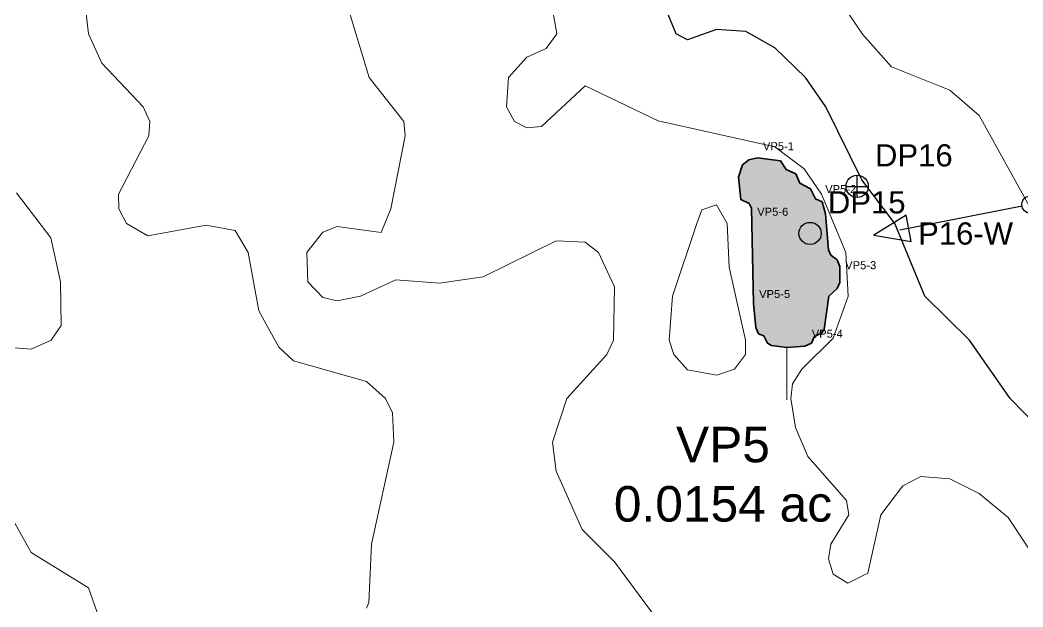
# Model space of a CAD drawing. Extents: x 6810325 to 6812275, y 1878569 to 1880689.
# Drawn here: x 6811176.5 to 6811402.1, y 1879284.6 to 1879416.7 of the extents above; entities that cross this region are included whole.
import ezdxf
from ezdxf.enums import TextEntityAlignment as Align

# ---------------------------------------------------------------- set-up
doc = ezdxf.new("R2010")
doc.units = 21
doc.header["$LTSCALE"] = 10
doc.header["$MEASUREMENT"] = 0
for name, color, linetype, lineweight in [('ANNO-LABELS', 7, 'CONTINUOUS', 18), ('ANNO-POINT-LABELS', 7, 'CONTINUOUS', 13), ('TOPO-CONTOUR-MAJOR', 34, 'CONTINUOUS', 30), ('TOPO-CONTOUR-MINOR', 36, 'CONTINUOUS', 13), ('WETL-DATA-POINT', 7, 'CONTINUOUS', 25), ('WETL-FLAG', 2, 'CONTINUOUS', 13), ('WETL-FLAG-ID', 8, 'CONTINUOUS', 13), ('WETL-PHOTO-POINT', 30, 'CONTINUOUS', 25), ('WETL-VERNAL-POOL', 6, 'CONTINUOUS', 35)]:
    doc.layers.add(name, color=color, linetype=linetype, lineweight=lineweight)
doc.layers.add('WETL-VERNAL-POOL-HATCH', color=221, linetype='CONTINUOUS', lineweight=13, transparency=0.5)
doc.styles.add('LABEL', font='arial.ttf')

# ---------------------------------------------------------------- blocks, each defined once
blk = doc.blocks.new('DP_WETLAND')
at = {"lineweight": -2}
h = blk.add_hatch(color=0, dxfattribs=at)
h.dxf.hatch_style = 1
edge = h.paths.add_edge_path()
edge.add_arc((0, 0), 2.5, 0, 360)
at = {"color": 0, "lineweight": -2}
blk.add_circle((0, 0), 2.5, dxfattribs=at)
blk = doc.blocks.new('DP_UPLAND')
at = {"color": 0, "lineweight": -2}
for p, q in [((0, -2.5), (0, 2.5)), ((-2.5, 0), (2.5, 0))]:
    blk.add_line(p, q, dxfattribs=at)
blk.add_circle((0, 0), 2.5, dxfattribs=at)
blk = doc.blocks.new('PHOTO_ARROW')
at = {"color": 0, "lineweight": -2}
blk.add_line((0, 2), (0, 30), dxfattribs=at)
blk.add_lwpolyline([(0, 36), (-3, 28), (3, 28)], close=True, dxfattribs=at)
blk.add_circle((0, 0), 2, dxfattribs=at)

msp = doc.modelspace()

# ---------------------------------------------------------------- hatches: boundary and pattern name
at = {"layer": 'WETL-VERNAL-POOL-HATCH'}
h = msp.add_hatch(color=256, dxfattribs=at)
h.dxf.hatch_style = 1
h.paths.add_polyline_path([(6811342.41, 1879385.66), (6811347.6, 1879385.02), (6811348.82, 1879383.07), (6811351.01, 1879382.05), (6811351.95, 1879379.98), (6811354.32, 1879378.73), (6811355.47, 1879376.43), (6811356.91, 1879375.78), (6811357.67, 1879373.09), (6811358.33, 1879364.94), (6811358.89, 1879363.79), (6811360.31, 1879362.72), (6811360.92, 1879361.24), (6811360.93, 1879357.65), (6811360.35, 1879356.26), (6811358.45, 1879354.58), (6811357.37, 1879347.08), (6811356.87, 1879346.3), (6811355.18, 1879345.44), (6811354.51, 1879343.95), (6811353.02, 1879343.3), (6811348.97, 1879343.03), (6811345.52, 1879343.47), (6811344.67, 1879343.95), (6811343.8, 1879345.65), (6811342.61, 1879346.1), (6811342.04, 1879347.52), (6811341.52, 1879352.87), (6811341.05, 1879374.37), (6811340.5, 1879375.4), (6811338.64, 1879376.27), (6811338.11, 1879381.36), (6811339.03, 1879384.12), (6811340.41, 1879385.19)])

# ---------------------------------------------------------------- linework, layer by layer
at = {"layer": 'ANNO-LABELS'}
msp.add_lwpolyline([(6811348.97, 1879331.19), (6811348.97, 1879343.03)], dxfattribs=at)
at = {"layer": 'TOPO-CONTOUR-MAJOR', "elevation": 200}
msp.add_lwpolyline([(6811408.82, 1879321.71), (6811399.21, 1879331.55), (6811390.06, 1879344.67), (6811380.03, 1879354.52), (6811373.31, 1879370.92), (6811365.84, 1879380.76), (6811357.74, 1879397.17), (6811353.19, 1879403.73), (6811346.31, 1879410.46), (6811339.75, 1879414.12), (6811333.19, 1879414.59), (6811326.62, 1879412.25), (6811324.13, 1879413.57), (6811317.35, 1879429.97)], dxfattribs=at)
at = {"layer": 'TOPO-CONTOUR-MINOR'}
for points, elevation in [([(6811403.87, 1879374.2), (6811392.24, 1879395.22), (6811385.68, 1879400.88), (6811372.56, 1879406.16), (6811365.99, 1879413.52), (6811356.15, 1879428.24)], 201), ([(6811411.48, 1879285.62), (6811398.8, 1879304.7), (6811392.24, 1879310.17), (6811385.68, 1879313.41), (6811379.12, 1879313.98), (6811375.07, 1879311.86), (6811370.13, 1879305.3), (6811367.22, 1879292.18), (6811362.71, 1879289.97), (6811359.43, 1879291.95), (6811358.33, 1879295.46), (6811358.9, 1879298.74), (6811362.95, 1879305.3), (6811362.41, 1879308.58), (6811353.7, 1879318.43), (6811350.94, 1879324.99), (6811349.89, 1879331.55), (6811350.24, 1879334.83), (6811352.38, 1879338.11), (6811359.43, 1879345.11), (6811362.8, 1879354.52), (6811362.27, 1879364.36), (6811356.81, 1879377.48), (6811352.87, 1879383.23), (6811346.31, 1879388.17), (6811320.06, 1879394.02), (6811303.66, 1879401.89), (6811293.82, 1879392.72), (6811290.53, 1879392.42), (6811287.73, 1879393.89), (6811285.96, 1879397.17), (6811286.39, 1879403.73), (6811290.53, 1879408.33), (6811294.85, 1879410.29), (6811297.23, 1879413.57), (6811295.51, 1879423.41)], 199), ([(6811254.45, 1879284.34), (6811254.94, 1879285.62), (6811255.57, 1879298.74), (6811260.62, 1879321.71), (6811260.31, 1879328.27), (6811258.73, 1879331.55), (6811254.45, 1879335.37), (6811238.04, 1879340.01), (6811234.76, 1879343.07), (6811230.23, 1879351.23), (6811227.86, 1879364.36), (6811224.92, 1879369.32), (6811218.36, 1879370.51), (6811205.23, 1879368.11), (6811200.5, 1879370.92), (6811198.73, 1879374.2), (6811198.69, 1879377.48), (6811205.5, 1879390.6), (6811205.7, 1879393.89), (6811204.2, 1879397.17), (6811194.94, 1879407.01), (6811191.89, 1879413.57), (6811191.15, 1879420.13)], 197), ([(6811320.06, 1879281.46), (6811310.22, 1879294.73), (6811302.96, 1879302.02), (6811297.14, 1879315.15), (6811296.3, 1879321.71), (6811299.49, 1879331.55), (6811308.49, 1879341.39), (6811309.97, 1879344.67), (6811310.22, 1879356.64), (6811306.67, 1879364.36), (6811303.66, 1879366.7), (6811297.1, 1879366.98), (6811280.69, 1879358.89), (6811270.85, 1879357.5), (6811261.01, 1879358.25), (6811253.12, 1879354.52), (6811247.88, 1879353.49), (6811244.6, 1879354.22), (6811241.23, 1879357.8), (6811241.05, 1879364.36), (6811244.6, 1879368.98), (6811247.88, 1879370.25), (6811257.73, 1879368.86), (6811259.89, 1879374.2), (6811263.18, 1879390.6), (6811262.83, 1879393.89), (6811255.03, 1879403.73), (6811250.09, 1879420.13)], 198), ([(6811153.72, 1879344.67), (6811178.99, 1879342.64), (6811183.52, 1879344.67), (6811185.76, 1879347.95), (6811185.62, 1879357.8), (6811183.42, 1879367.64), (6811175.71, 1879377.78)], 196), ([(6811194.23, 1879282.34), (6811191.91, 1879288.9), (6811178.99, 1879296.84), (6811172.42, 1879308.68)], 196)]:
    msp.add_lwpolyline(points, dxfattribs=dict(at, elevation=elevation))
at = {"layer": 'TOPO-CONTOUR-MINOR', "elevation": 199}
msp.add_lwpolyline([(6811337.23, 1879338.11), (6811333.19, 1879336.79), (6811326.62, 1879338), (6811323.55, 1879341.39), (6811322.52, 1879344.67), (6811323.26, 1879354.52), (6811328.78, 1879370.92), (6811329.9, 1879373.98), (6811333.19, 1879375.11), (6811335.58, 1879370.92), (6811336.03, 1879361.08), (6811339.72, 1879344.67), (6811339.66, 1879341.39)], close=True, dxfattribs=at)
at = {"layer": 'WETL-FLAG'}
for p in [(6811342.41, 1879385.66), (6811356.42, 1879376), (6811341.13, 1879370.9), (6811360.92, 1879358.88), (6811341.56, 1879352.39), (6811353.4, 1879343.46)]:
    msp.add_point(p, dxfattribs=at)
at = {"layer": 'WETL-VERNAL-POOL'}
msp.add_lwpolyline([(6811342.41, 1879385.66), (6811347.6, 1879385.02), (6811348.82, 1879383.07), (6811351.01, 1879382.05), (6811351.95, 1879379.98), (6811354.32, 1879378.73), (6811355.47, 1879376.43), (6811356.91, 1879375.78), (6811357.67, 1879373.09), (6811358.33, 1879364.94), (6811358.89, 1879363.79), (6811360.31, 1879362.72), (6811360.92, 1879361.24), (6811360.93, 1879357.65), (6811360.35, 1879356.26), (6811358.45, 1879354.58), (6811357.37, 1879347.08), (6811356.87, 1879346.3), (6811355.18, 1879345.44), (6811354.51, 1879343.95), (6811353.02, 1879343.3), (6811348.97, 1879343.03), (6811345.52, 1879343.47), (6811344.67, 1879343.95), (6811343.8, 1879345.65), (6811342.61, 1879346.1), (6811342.04, 1879347.52), (6811341.52, 1879352.87), (6811341.05, 1879374.37), (6811340.5, 1879375.4), (6811338.64, 1879376.27), (6811338.11, 1879381.36), (6811339.03, 1879384.12), (6811340.41, 1879385.19)], close=True, dxfattribs=at)

# ---------------------------------------------------------------- block references
at = {"layer": 'WETL-DATA-POINT'}
for name, p in [('DP_UPLAND', (6811364.82, 1879379.24)), ('DP_WETLAND', (6811354.23, 1879368.66))]:
    msp.add_blockref(name, p, dxfattribs=at)
at = {"layer": 'WETL-PHOTO-POINT', "rotation": -259}
msp.add_blockref('PHOTO_ARROW', (6811403.87, 1879375.15), dxfattribs=at)

# ---------------------------------------------------------------- texts
at = {"layer": 'ANNO-LABELS', "insert": (6811334.63, 1879314.42), "char_height": 8, "attachment_point": 5, "style": 'LABEL'}
msp.add_mtext('VP5\\P0.0154 ac', dxfattribs=at)
at = {"layer": 'ANNO-POINT-LABELS', "style": 'LABEL'}
for s, p in [('DP16', (6811368.82, 1879382.24)), ('DP15', (6811358.23, 1879371.66))]:
    msp.add_text(s, height=5, dxfattribs=at).set_placement(p, align=Align.BOTTOM_LEFT)
msp.add_text('P16-W', height=5, dxfattribs=at).set_placement((6811399.87, 1879371.15), align=Align.TOP_RIGHT)
at = {"layer": 'WETL-FLAG-ID', "style": 'LABEL'}
for s, p in [('VP5-1', (6811343.61, 1879386.86)), ('VP5-2', (6811357.62, 1879377.2)), ('VP5-6', (6811342.33, 1879372.1)), ('VP5-3', (6811362.12, 1879360.08)), ('VP5-5', (6811342.76, 1879353.59)), ('VP5-4', (6811354.6, 1879344.66))]:
    msp.add_text(s, height=1.8, dxfattribs=at).set_placement(p, align=Align.BOTTOM_LEFT)

doc.saveas('drawing.dxf')
